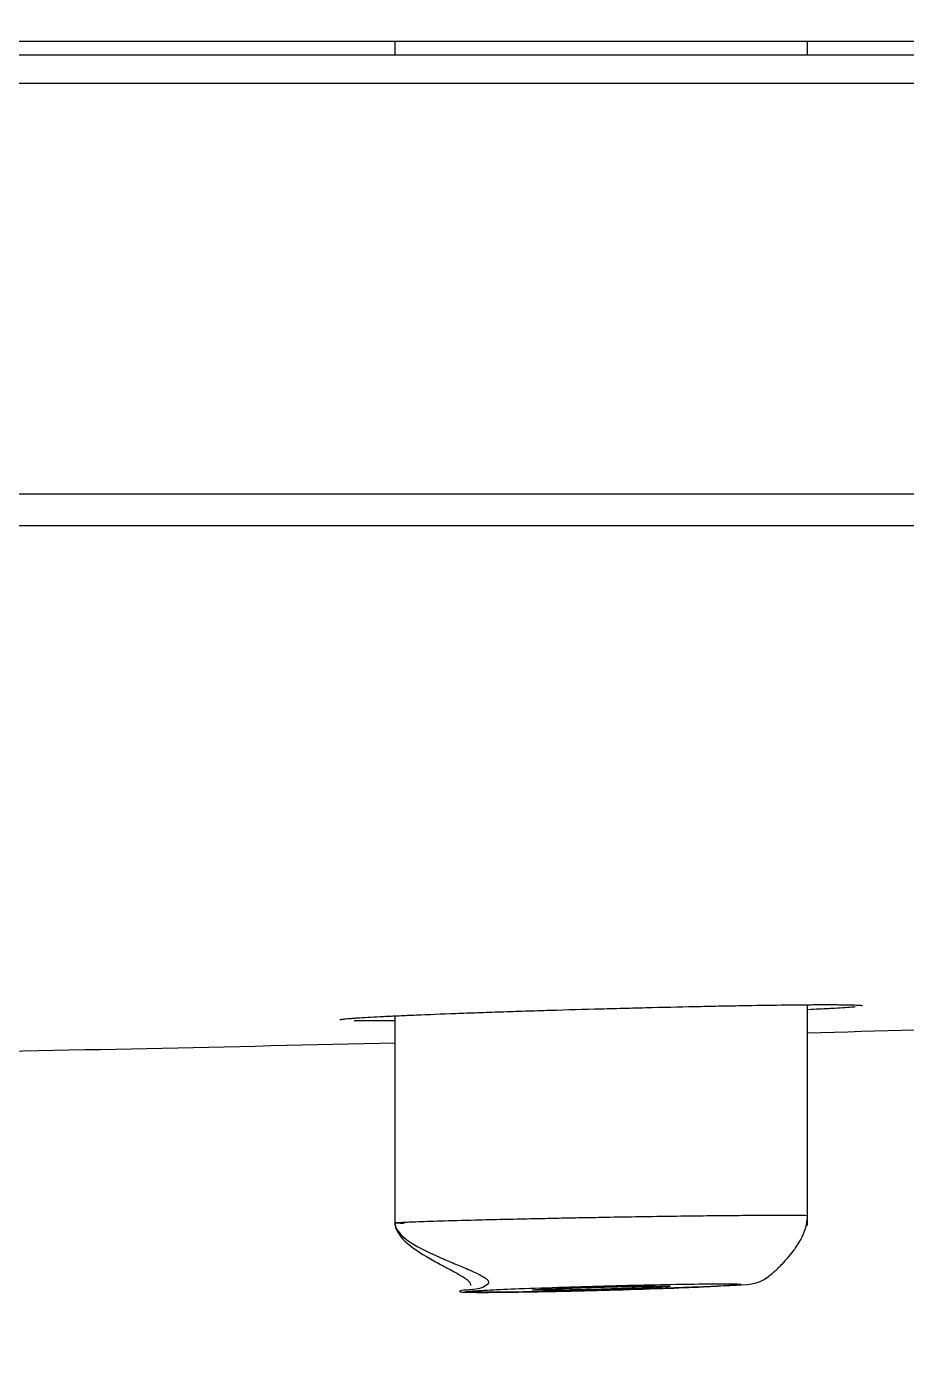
# Model space of a CAD drawing. Header units: millimetres. Extents: x 6110 to 6704, y -2661 to -1821.
# Drawn here: x 6493.797 to 6495.396, y -2066.544 to -2064.116 of the extents above; entities that cross this region are included whole.
import ezdxf

# ---------------------------------------------------------------- set-up
doc = ezdxf.new("R2010")
doc.units = ezdxf.units.MM
doc.header["$LTSCALE"] = 0.1
doc.linetypes.add('HIDDEN2', pattern=[4.7625, 3.175, -1.5875])
doc.layers.add('1', color=4, linetype='HIDDEN2', lineweight=13)
doc.layers.add('DIM', color=3, linetype='Continuous', lineweight=9)

msp = doc.modelspace()

# ---------------------------------------------------------------- hatches: boundary and pattern name
at = {"layer": 'DIM'}
h = msp.add_hatch(dxfattribs=at)
h.set_pattern_fill('ANSI31', color=2)
edge = h.paths.add_edge_path()
edge.add_line((6619.6172, -2595.9805), (6619.6172, -1962.2056))
edge.add_line((6634.6172, -1966.1101), (6619.6172, -1966.1101))
edge.add_line((6634.6172, -2610.9805), (6634.6172, -1966.1101))
edge.add_line((6634.6172, -2610.9805), (6184.4567, -2610.9805))
edge.add_line((6619.6172, -2595.9805), (6184.4567, -2595.9805))
edge.add_line((6184.4567, -2610.9805), (6184.4567, -2595.9805))

# ---------------------------------------------------------------- linework, layer by layer
at = {"layer": '1', "color": 7, "linetype": 'Continuous', "lineweight": -3}
for p, q in [((6456.1819, -2064.1422), (6512.4319, -2064.1422)), ((6494.4666, -2064.1422), (6494.4666, -2064.1672)), ((6495.2166, -2064.1672), (6495.2166, -2064.1422)), ((6456.1819, -2064.1672), (6512.4319, -2064.1672)), ((6512.4319, -2064.2192), (6484.3069, -2064.2192)), ((6511.7491, -2064.9661), (6456.8646, -2064.9661)), ((6511.114, -2065.0233), (6484.3069, -2065.0233)), ((6494.4666, -2065.9143), (6494.4666, -2066.2949)), ((6495.2166, -2066.2949), (6495.2166, -2065.8941)), ((6494.4666, -2066.2949), (6494.4666, -2066.2952)), ((6495.2166, -2066.2952), (6495.2166, -2066.2949))]:
    msp.add_line(p, q, dxfattribs=at)
for start, end in [(271.492607, 271.67154), (271.113977, 271.320673)]:
    msp.add_arc((6488.7045, -1816.0297), 250, start, end, dxfattribs=at)
for points, knots in [([(6494.3666, -2065.9214), (6494.3666, -2065.9213), (6494.3668, -2065.9212), (6494.3676, -2065.9209), (6494.3681, -2065.9208), (6494.3704, -2065.9203), (6494.3749, -2065.9198), (6494.3825, -2065.9191), (6494.3892, -2065.9186), (6494.3917, -2065.9184), (6494.3969, -2065.918), (6494.3998, -2065.9178), (6494.4146, -2065.9169), (6494.4292, -2065.9161), (6494.4507, -2065.915), (6494.4552, -2065.9148), (6494.4645, -2065.9144), (6494.4693, -2065.9141), (6494.4842, -2065.9135), (6494.4947, -2065.913), (6494.5275, -2065.9116), (6494.5514, -2065.9107), (6494.5838, -2065.9095), (6494.5904, -2065.9092), (6494.6039, -2065.9087), (6494.6106, -2065.9085), (6494.6312, -2065.9078), (6494.6592, -2065.9068), (6494.6883, -2065.9059), (6494.7106, -2065.9051), (6494.7181, -2065.9049), (6494.7333, -2065.9044), (6494.7409, -2065.9042), (6494.7793, -2065.903), (6494.8101, -2065.9022), (6494.8565, -2065.9009), (6494.8721, -2065.9005), (6494.8954, -2065.8999), (6494.9032, -2065.8997), (6494.9186, -2065.8993), (6494.9263, -2065.8991), (6494.9644, -2065.8982), (6494.994, -2065.8975), (6495.03, -2065.8968), (6495.0371, -2065.8966), (6495.0512, -2065.8963), (6495.0583, -2065.8962), (6495.0789, -2065.8958), (6495.0923, -2065.8956), (6495.1309, -2065.8949), (6495.1549, -2065.8946), (6495.1826, -2065.8943), (6495.188, -2065.8942), (6495.1985, -2065.8941), (6495.2036, -2065.894), (6495.2184, -2065.8939), (6495.2369, -2065.8938), (6495.2529, -2065.8938), (6495.2639, -2065.8938), (6495.2674, -2065.8938), (6495.2741, -2065.8939), (6495.2773, -2065.8939), (6495.2923, -2065.8941), (6495.3013, -2065.8943), (6495.3104, -2065.8948), (6495.3127, -2065.8949), (6495.3158, -2065.8953), (6495.3166, -2065.8956), (6495.3166, -2065.8958)], [0, 0, 0, 0, 0.015399, 0.015399, 0.031028, 0.031028, 0.062287, 0.093545, 0.093545, 0.109174, 0.109174, 0.124803, 0.124803, 0.18732, 0.18732, 0.202949, 0.202949, 0.218578, 0.218578, 0.249836, 0.249836, 0.312353, 0.312353, 0.327982, 0.327982, 0.343611, 0.343611, 0.374869, 0.406127, 0.406127, 0.421757, 0.421757, 0.437386, 0.437386, 0.499902, 0.499902, 0.53116, 0.53116, 0.54679, 0.54679, 0.562419, 0.562419, 0.624935, 0.624935, 0.640564, 0.640564, 0.656194, 0.656194, 0.687452, 0.687452, 0.749968, 0.749968, 0.765597, 0.765597, 0.781227, 0.781227, 0.812485, 0.843743, 0.843743, 0.859372, 0.859372, 0.875001, 0.875001, 0.937518, 0.937518, 0.968776, 0.968776, 1, 1, 1, 1]), ([(6495.3033, -2065.898), (6495.303, -2065.898), (6495.3028, -2065.898), (6495.3006, -2065.8982), (6495.2985, -2065.8984), (6495.2918, -2065.8989), (6495.2814, -2065.8997), (6495.2682, -2065.9005), (6495.2572, -2065.9011), (6495.2534, -2065.9013), (6495.2454, -2065.9017), (6495.2412, -2065.9019), (6495.231, -2065.9024), (6495.2249, -2065.9027), (6495.2186, -2065.903)], [0, 0, 0, 0, 0.016273, 0.016273, 0.134226, 0.134226, 0.370132, 0.606038, 0.606038, 0.723991, 0.723991, 0.841944, 0.841944, 1, 1, 1, 1]), ([(6494.466, -2065.9232), (6494.464, -2065.9232), (6494.4621, -2065.9232), (6494.4555, -2065.9233), (6494.451, -2065.9233), (6494.4295, -2065.9234), (6494.4148, -2065.9233), (6494.3999, -2065.9232), (6494.3971, -2065.9231), (6494.3938, -2065.9231), (6494.3931, -2065.9231), (6494.3925, -2065.9231)], [0, 0, 0, 0, 0.061483, 0.061483, 0.211454, 0.211454, 0.811337, 0.811337, 0.961307, 0.961307, 1, 1, 1, 1]), ([(6494.6133, -2066.2851), (6494.6294, -2066.2847), (6494.6614, -2066.2839), (6494.7098, -2066.2829), (6494.7529, -2066.282), (6494.7892, -2066.2812), (6494.818, -2066.2807), (6494.8557, -2066.28), (6494.9045, -2066.2791), (6494.9648, -2066.2782), (6495.0208, -2066.2775), (6495.071, -2066.277), (6495.1147, -2066.2766), (6495.151, -2066.2764), (6495.1795, -2066.2763), (6495.2001, -2066.2765), (6495.2118, -2066.2767), (6495.2161, -2066.2771), (6495.2166, -2066.2774), (6495.2166, -2066.2774)], [0, 0, 0, 0, 0.072873, 0.136194, 0.189956, 0.234153, 0.26878, 0.293833, 0.369517, 0.443813, 0.516721, 0.588241, 0.658374, 0.72712, 0.79448, 0.860454, 0.925042, 0.972986, 1, 1, 1, 1]), ([(6494.8112, -2066.4138), (6494.8262, -2066.4134), (6494.8741, -2066.4122), (6494.9519, -2066.4098), (6495.0256, -2066.4071), (6495.1033, -2066.402), (6495.1263, -2066.4039), (6495.1523, -2066.3827), (6495.1596, -2066.376), (6495.1651, -2066.3707), (6495.1709, -2066.3648), (6495.1792, -2066.3559), (6495.1898, -2066.3432), (6495.2008, -2066.3274), (6495.2129, -2066.3045), (6495.2167, -2066.288), (6495.2165, -2066.2774)], [0, 0, 0, 0, 0.066535, 0.215507, 0.343913, 0.452787, 0.725064, 0.76028, 0.774759, 0.787953, 0.800608, 0.813458, 0.841746, 0.875285, 0.913933, 1, 1, 1, 1]), ([(6494.4837, -2066.2916), (6494.478, -2066.2915), (6494.4684, -2066.2912), (6494.4646, -2066.2905), (6494.4751, -2066.2896), (6494.5024, -2066.2884), (6494.548, -2066.2869), (6494.5898, -2066.2857), (6494.6133, -2066.2851)], [0, 0, 0, 0, 0.125208, 0.280045, 0.444947, 0.619911, 0.804931, 1, 1, 1, 1]), ([(6494.4667, -2066.2908), (6494.4667, -2066.3013), (6494.4783, -2066.3221), (6494.5173, -2066.3487), (6494.5536, -2066.3684), (6494.5735, -2066.3788), (6494.5867, -2066.3863), (6494.5942, -2066.391), (6494.5999, -2066.3954), (6494.6032, -2066.3992), (6494.604, -2066.402), (6494.6039, -2066.4035), (6494.6037, -2066.4041)], [0, 0, 0, 0, 0.343837, 0.635616, 0.747576, 0.832169, 0.864705, 0.892008, 0.91655, 0.942009, 0.972001, 1, 1, 1, 1]), ([(6494.4668, -2066.2908), (6494.4671, -2066.3009), (6494.4821, -2066.3211), (6494.5282, -2066.3447), (6494.5612, -2066.3588), (6494.5678, -2066.3616)], [0, 0, 0, 0, 0.485293, 0.901226, 1, 1, 1, 1]), ([(6494.5678, -2066.3616), (6494.5717, -2066.3632), (6494.5837, -2066.3684), (6494.6011, -2066.3755), (6494.6171, -2066.3829), (6494.6259, -2066.3875), (6494.6313, -2066.3909), (6494.633, -2066.3925), (6494.6333, -2066.3927)], [0, 0, 0, 0, 0.205662, 0.606085, 0.758615, 0.881654, 0.982227, 1, 1, 1, 1]), ([(6494.6333, -2066.3927), (6494.6338, -2066.3931), (6494.6349, -2066.3942), (6494.6367, -2066.3964), (6494.6374, -2066.3994), (6494.6277, -2066.4122), (6494.5901, -2066.412), (6494.5808, -2066.4158), (6494.5932, -2066.4166), (6494.6207, -2066.4169), (6494.653, -2066.4167), (6494.6954, -2066.4162), (6494.7454, -2066.4153), (6494.7853, -2066.4145), (6494.8077, -2066.4139), (6494.8112, -2066.4138)], [0, 0, 0, 0, 0.003727, 0.00982, 0.023372, 0.040433, 0.255288, 0.376817, 0.526631, 0.612054, 0.702063, 0.794962, 0.889095, 0.982777, 1, 1, 1, 1]), ([(6494.6927, -2066.4101), (6494.6927, -2066.4101), (6494.6927, -2066.4101), (6494.6725, -2066.4109), (6494.6545, -2066.4116), (6494.6239, -2066.4131), (6494.6116, -2066.4139), (6494.5965, -2066.4151), (6494.5936, -2066.4156), (6494.5972, -2066.4164), (6494.6039, -2066.4166), (6494.6258, -2066.4168), (6494.6414, -2066.4168), (6494.6791, -2066.4164), (6494.7018, -2066.4161), (6494.7511, -2066.4152), (6494.7784, -2066.4146), (6494.8337, -2066.4132), (6494.8625, -2066.4125), (6494.9176, -2066.4108), (6494.9447, -2066.41), (6494.9842, -2066.4085), (6494.9986, -2066.408), (6495.0325, -2066.4066), (6495.0505, -2066.4058), (6495.0775, -2066.4043), (6495.087, -2066.4036), (6495.0963, -2066.4025), (6495.0962, -2066.402), (6495.0867, -2066.4014), (6495.0772, -2066.4013), (6495.0499, -2066.4012), (6495.0319, -2066.4014), (6494.9901, -2066.4019), (6494.9656, -2066.4024), (6494.9138, -2066.4034), (6494.8857, -2066.4041), (6494.8297, -2066.4056), (6494.8011, -2066.4064), (6494.745, -2066.4082), (6494.717, -2066.4091), (6494.6927, -2066.4101)], [0, 0, 0, 0, 0.000046, 0.000046, 0.048869, 0.048869, 0.10256, 0.10256, 0.156229, 0.156229, 0.209891, 0.209891, 0.263562, 0.263562, 0.317258, 0.317258, 0.370981, 0.370981, 0.424719, 0.424719, 0.478458, 0.478458, 0.511805, 0.511805, 0.565516, 0.565516, 0.619199, 0.619199, 0.672863, 0.672863, 0.726525, 0.726525, 0.780203, 0.780203, 0.833908, 0.833908, 0.88764, 0.88764, 0.941385, 0.941385, 1, 1, 1, 1]), ([(6494.93, -2066.4082), (6494.9242, -2066.4085), (6494.9178, -2066.4087), (6494.9077, -2066.4091), (6494.9042, -2066.4092), (6494.8969, -2066.4095), (6494.8932, -2066.4096), (6494.8818, -2066.41), (6494.8741, -2066.4102), (6494.862, -2066.4106), (6494.858, -2066.4107), (6494.8498, -2066.411), (6494.8457, -2066.4111), (6494.8335, -2066.4114), (6494.8253, -2066.4116), (6494.8133, -2066.4119), (6494.8092, -2066.412), (6494.8014, -2066.4121), (6494.7937, -2066.4123), (6494.7864, -2066.4125), (6494.781, -2066.4126), (6494.7792, -2066.4126), (6494.7756, -2066.4126), (6494.7739, -2066.4127), (6494.7653, -2066.4128), (6494.759, -2066.4129), (6494.7504, -2066.413), (6494.7476, -2066.413), (6494.7424, -2066.4131), (6494.74, -2066.4131), (6494.7331, -2066.4131), (6494.7293, -2066.4131), (6494.7246, -2066.4131), (6494.7232, -2066.413), (6494.7208, -2066.413), (6494.7198, -2066.4129), (6494.7174, -2066.4128), (6494.7166, -2066.4127), (6494.7166, -2066.4125), (6494.7168, -2066.4125), (6494.7176, -2066.4123), (6494.7188, -2066.4122), (6494.7208, -2066.412), (6494.7232, -2066.4118), (6494.7246, -2066.4117), (6494.7293, -2066.4114), (6494.7331, -2066.4112), (6494.7399, -2066.4108), (6494.7424, -2066.4107), (6494.7476, -2066.4105), (6494.7503, -2066.4104), (6494.759, -2066.41), (6494.7653, -2066.4097), (6494.7755, -2066.4094), (6494.7791, -2066.4092), (6494.7863, -2066.409), (6494.7936, -2066.4087), (6494.8013, -2066.4085), (6494.8091, -2066.4082), (6494.8131, -2066.4081), (6494.8252, -2066.4077), (6494.8334, -2066.4075), (6494.8456, -2066.4072), (6494.8497, -2066.4071), (6494.8558, -2066.4069), (6494.8578, -2066.4069), (6494.8619, -2066.4068), (6494.8639, -2066.4067), (6494.874, -2066.4065), (6494.8818, -2066.4063), (6494.8931, -2066.4061), (6494.8968, -2066.406), (6494.9041, -2066.4059), (6494.9076, -2066.4058), (6494.9178, -2066.4056), (6494.9241, -2066.4055), (6494.9328, -2066.4054), (6494.9356, -2066.4054), (6494.9408, -2066.4054), (6494.9457, -2066.4054), (6494.9499, -2066.4053), (6494.9537, -2066.4054), (6494.9555, -2066.4054), (6494.9602, -2066.4054), (6494.9626, -2066.4055), (6494.965, -2066.4056), (6494.9656, -2066.4056), (6494.9664, -2066.4057), (6494.9666, -2066.4058), (6494.9666, -2066.4059)], [0, 0, 0, 0, 0.035718, 0.035718, 0.053577, 0.053577, 0.071436, 0.071436, 0.107153, 0.107153, 0.125012, 0.125012, 0.142871, 0.142871, 0.178589, 0.178589, 0.196448, 0.196448, 0.214307, 0.232166, 0.232166, 0.241095, 0.241095, 0.250025, 0.250025, 0.285742, 0.285742, 0.303601, 0.303601, 0.32146, 0.32146, 0.357178, 0.357178, 0.375037, 0.375037, 0.392896, 0.392896, 0.428614, 0.428614, 0.446472, 0.446472, 0.464331, 0.48219, 0.48219, 0.500049, 0.500049, 0.535767, 0.535767, 0.553626, 0.553626, 0.571485, 0.571485, 0.607203, 0.607203, 0.625061, 0.625061, 0.64292, 0.660779, 0.660779, 0.678638, 0.678638, 0.714356, 0.714356, 0.732215, 0.732215, 0.741144, 0.741144, 0.750074, 0.750074, 0.785792, 0.785792, 0.80365, 0.80365, 0.821509, 0.821509, 0.857227, 0.857227, 0.875086, 0.875086, 0.892945, 0.910804, 0.910804, 0.928663, 0.928663, 0.964381, 0.964381, 0.982239, 0.982239, 1, 1, 1, 1]), ([(6494.9631, -2066.4064), (6494.9625, -2066.4065), (6494.9619, -2066.4065), (6494.9601, -2066.4067), (6494.9573, -2066.4069), (6494.9539, -2066.4071), (6494.95, -2066.4073), (6494.9479, -2066.4074), (6494.941, -2066.4077), (6494.9358, -2066.408), (6494.93, -2066.4082)], [0, 0, 0, 0, 0.102015, 0.102015, 0.281612, 0.461209, 0.461209, 0.640806, 0.640806, 1, 1, 1, 1])]:
    msp.add_open_spline(points, degree=3, knots=knots, dxfattribs=at)

doc.saveas('drawing.dxf')
